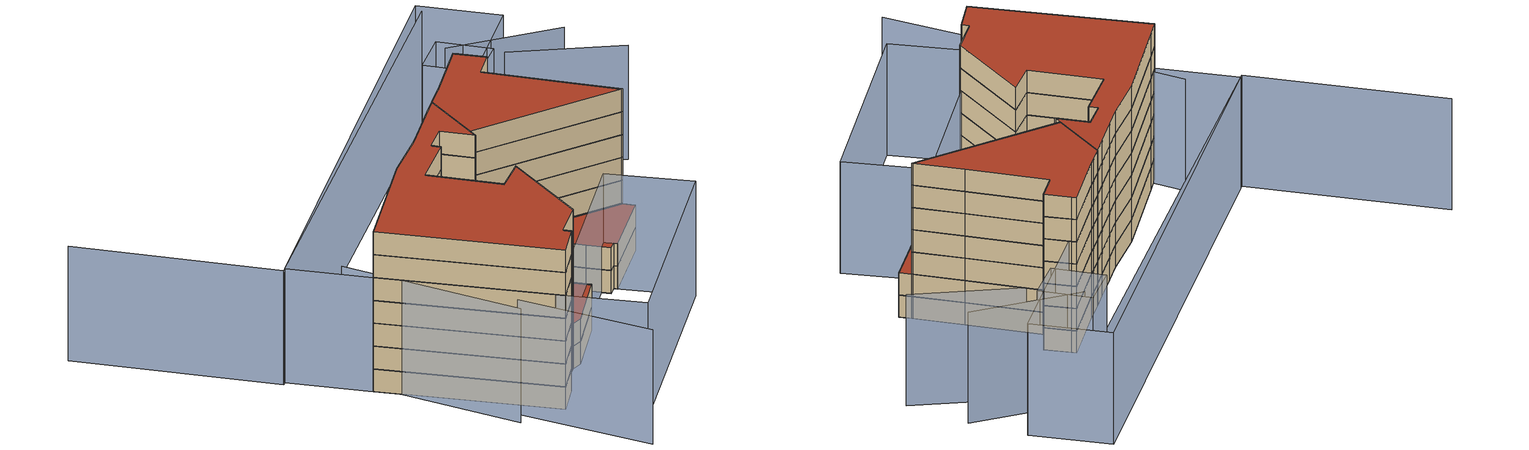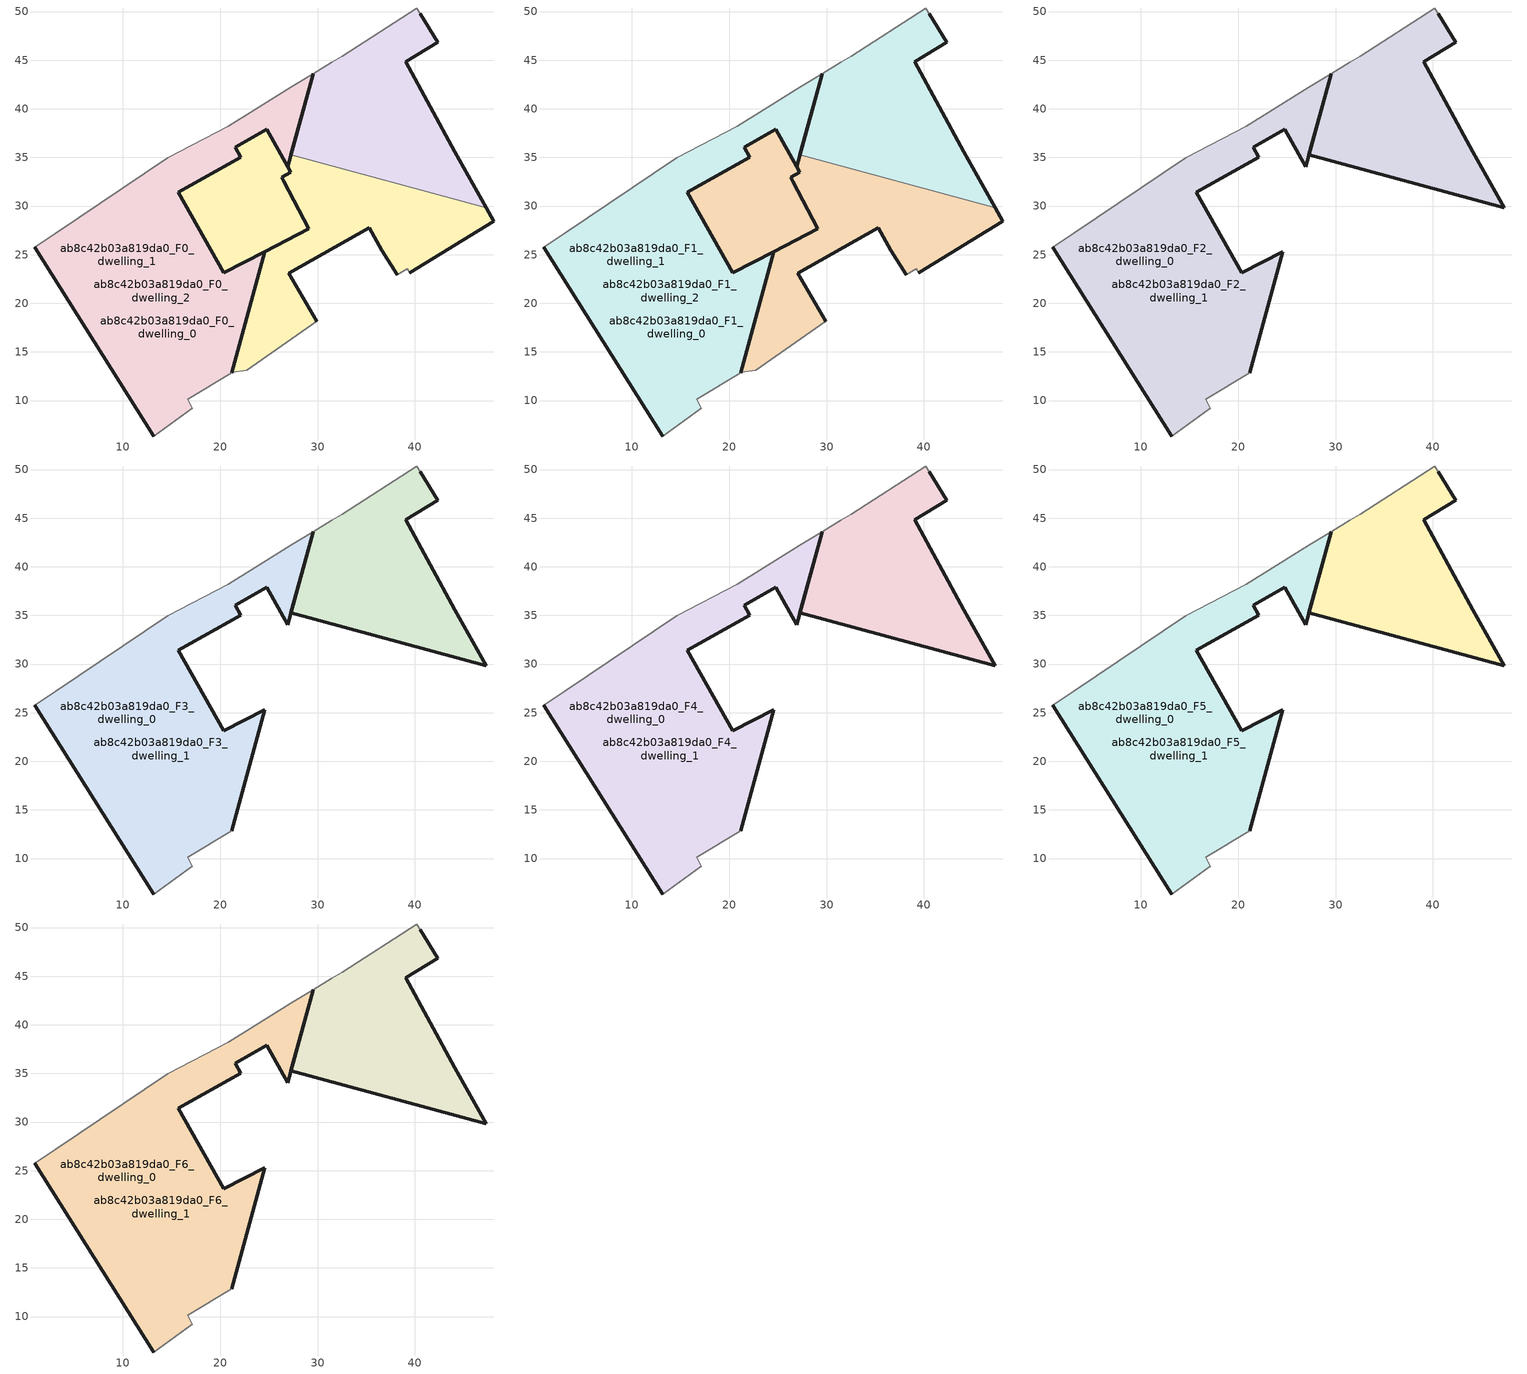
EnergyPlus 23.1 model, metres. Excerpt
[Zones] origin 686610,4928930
ab8c42b03a819da0_F0_dwelling_0
 floor ground (EU_floor_Construction): 21.17,12.86 24.56,25.32 20.34,23.17 15.67,31.4 22.12,35.01 21.52,36.07 24.77,37.89 26.94,34.07 27.27,35.28 29.54,43.62 27.24,42.21 23.54,39.91 20.83,38.22 14.58,34.98 3.06,27.22 0.94,25.79 13.15,6.36 17.1,9.23 16.64,10.12 z0; 47.33,29.82 44.12,35.59 39.05,44.83 42.34,46.86 40.55,49.77 40.19,50.37 32.52,45.39 31.45,44.8 29.54,43.62 27.27,35.28 z0; 39.49,23.14 48.1,28.43 47.33,29.82 27.27,35.28 26.94,34.07 27.27,33.48 26.31,32.98 26.53,32.56 29.12,27.66 24.56,25.32 21.17,12.86 21.21,12.89 22.72,13.14 29.91,18.16 27.02,23.1 35.34,27.76 36.62,25.48 38.19,22.92 39.23,23.57 z0; 29.12,27.66 26.53,32.56 26.31,32.98 27.27,33.48 26.94,34.07 24.77,37.89 21.52,36.07 22.12,35.01 15.67,31.4 20.34,23.17 24.56,25.32 z0
 wall outside (EU_wall_Construction): 29.54,43.62 26.94,34.07 24.77,37.89 21.52,36.07 22.12,35.01 15.67,31.4 20.34,23.17 24.56,25.32 21.17,12.86 / 13.15,6.36 0.94,25.79 z0:3
 wall adiabatic (EU_wall_Construction): 21.17,12.86 16.64,10.12 17.1,9.23 13.15,6.36 / 0.94,25.79 3.06,27.22 14.58,34.98 20.83,38.22 23.54,39.91 27.24,42.21 29.54,43.62 z0:3
ab8c42b03a819da0_F0_dwelling_1
 floor ground (EU_floor_Construction): 21.17,12.86 24.56,25.32 20.34,23.17 15.67,31.4 22.12,35.01 21.52,36.07 24.77,37.89 26.94,34.07 27.27,35.28 29.54,43.62 27.24,42.21 23.54,39.91 20.83,38.22 14.58,34.98 3.06,27.22 0.94,25.79 13.15,6.36 17.1,9.23 16.64,10.12 z0; 47.33,29.82 44.12,35.59 39.05,44.83 42.34,46.86 40.55,49.77 40.19,50.37 32.52,45.39 31.45,44.8 29.54,43.62 27.27,35.28 z0
 wall outside (EU_wall_Construction): 40.55,49.77 42.34,46.86 39.05,44.83 44.12,35.59 47.33,29.82 / 27.27,35.28 29.54,43.62 z0:3
 wall adiabatic (EU_wall_Construction): 29.54,43.62 31.45,44.8 32.52,45.39 40.19,50.37 40.55,49.77 z0:3
 wall to ab8c42b03a819da0_F0_dwelling_2 (EU_wall_Construction): 47.33,29.82 27.27,35.28 z0:3
ab8c42b03a819da0_F0_dwelling_2
 floor ground (EU_floor_Construction): 21.17,12.86 24.56,25.32 20.34,23.17 15.67,31.4 22.12,35.01 21.52,36.07 24.77,37.89 26.94,34.07 27.27,35.28 29.54,43.62 27.24,42.21 23.54,39.91 20.83,38.22 14.58,34.98 3.06,27.22 0.94,25.79 13.15,6.36 17.1,9.23 16.64,10.12 z0; 39.49,23.14 48.1,28.43 47.33,29.82 27.27,35.28 26.94,34.07 27.27,33.48 26.31,32.98 26.53,32.56 29.12,27.66 24.56,25.32 21.17,12.86 21.21,12.89 22.72,13.14 29.91,18.16 27.02,23.1 35.34,27.76 36.62,25.48 38.19,22.92 39.23,23.57 z0; 29.12,27.66 26.53,32.56 26.31,32.98 27.27,33.48 26.94,34.07 24.77,37.89 21.52,36.07 22.12,35.01 15.67,31.4 20.34,23.17 24.56,25.32 z0
 wall outside (EU_wall_Construction): 47.33,29.82 48.1,28.43 39.49,23.14 / 38.19,22.92 36.62,25.48 35.34,27.76 27.02,23.1 29.91,18.16 / 21.17,12.86 24.56,25.32 29.12,27.66 26.53,32.56 26.31,32.98 27.27,33.48 26.94,34.07 27.27,35.28 z0:3
 wall adiabatic (EU_wall_Construction): 39.49,23.14 39.23,23.57 38.19,22.92 / 29.91,18.16 22.72,13.14 21.21,12.89 21.17,12.86 z0:3
ab8c42b03a819da0_F1_dwelling_0
 floor outside (EU_floor_Construction): 39.49,23.14 48.1,28.43 47.33,29.82 27.27,35.28 26.94,34.07 27.27,33.48 26.31,32.98 26.53,32.56 29.12,27.66 24.56,25.32 21.17,12.86 21.21,12.89 22.72,13.14 29.91,18.16 27.02,23.1 35.34,27.76 36.62,25.48 38.19,22.92 39.23,23.57 z3; 29.12,27.66 26.53,32.56 26.31,32.98 27.27,33.48 26.94,34.07 24.77,37.89 21.52,36.07 22.12,35.01 15.67,31.4 20.34,23.17 24.56,25.32 z3; 47.33,29.82 44.12,35.59 39.05,44.83 42.34,46.86 40.55,49.77 40.19,50.37 32.52,45.39 31.45,44.8 29.54,43.62 27.27,35.28 z3
 floor to ab8c42b03a819da0_F0_dwelling_0 (EU_floor_Construction): 21.17,12.86 24.56,25.32 20.34,23.17 15.67,31.4 22.12,35.01 21.52,36.07 24.77,37.89 26.94,34.07 27.27,35.28 29.54,43.62 27.24,42.21 23.54,39.91 20.83,38.22 14.58,34.98 3.06,27.22 0.94,25.79 13.15,6.36 17.1,9.23 16.64,10.12 z3
 wall outside (EU_wall_Construction): 29.54,43.62 26.94,34.07 24.77,37.89 21.52,36.07 22.12,35.01 15.67,31.4 20.34,23.17 24.56,25.32 21.17,12.86 / 13.15,6.36 0.94,25.79 z3:6
 wall adiabatic (EU_wall_Construction): 21.17,12.86 16.64,10.12 17.1,9.23 13.15,6.36 / 0.94,25.79 3.06,27.22 14.58,34.98 20.83,38.22 23.54,39.91 27.24,42.21 29.54,43.62 z3:6
 roof outside (EU_floor_Construction): 47.33,29.82 48.1,28.43 39.49,23.14 39.23,23.57 38.19,22.92 36.62,25.48 35.34,27.76 27.02,23.1 29.91,18.16 22.72,13.14 21.21,12.89 21.17,12.86 24.56,25.32 29.12,27.66 26.53,32.56 26.31,32.98 27.27,33.48 26.94,34.07 27.27,35.28 z6; 24.77,37.89 26.94,34.07 27.27,33.48 26.31,32.98 26.53,32.56 29.12,27.66 24.56,25.32 20.34,23.17 15.67,31.4 22.12,35.01 21.52,36.07 z6
ab8c42b03a819da0_F1_dwelling_1
 floor outside (EU_floor_Construction): 21.17,12.86 24.56,25.32 20.34,23.17 15.67,31.4 22.12,35.01 21.52,36.07 24.77,37.89 26.94,34.07 27.27,35.28 29.54,43.62 27.24,42.21 23.54,39.91 20.83,38.22 14.58,34.98 3.06,27.22 0.94,25.79 13.15,6.36 17.1,9.23 16.64,10.12 z3
 floor to ab8c42b03a819da0_F0_dwelling_1 (EU_floor_Construction): 47.33,29.82 44.12,35.59 39.05,44.83 42.34,46.86 40.55,49.77 40.19,50.37 32.52,45.39 31.45,44.8 29.54,43.62 27.27,35.28 z3
 wall outside (EU_wall_Construction): 40.55,49.77 42.34,46.86 39.05,44.83 44.12,35.59 47.33,29.82 / 27.27,35.28 29.54,43.62 z3:6
 wall adiabatic (EU_wall_Construction): 29.54,43.62 31.45,44.8 32.52,45.39 40.19,50.37 40.55,49.77 z3:6
 wall to ab8c42b03a819da0_F1_dwelling_2 (EU_wall_Construction): 47.33,29.82 27.27,35.28 z3:6
ab8c42b03a819da0_F1_dwelling_2
 floor to ab8c42b03a819da0_F0_dwelling_2 (EU_floor_Construction): 21.17,12.86 24.56,25.32 20.34,23.17 15.67,31.4 22.12,35.01 21.52,36.07 24.77,37.89 26.94,34.07 27.27,35.28 29.54,43.62 27.24,42.21 23.54,39.91 20.83,38.22 14.58,34.98 3.06,27.22 0.94,25.79 13.15,6.36 17.1,9.23 16.64,10.12 z3; 39.49,23.14 48.1,28.43 47.33,29.82 27.27,35.28 26.94,34.07 27.27,33.48 26.31,32.98 26.53,32.56 29.12,27.66 24.56,25.32 21.17,12.86 21.21,12.89 22.72,13.14 29.91,18.16 27.02,23.1 35.34,27.76 36.62,25.48 38.19,22.92 39.23,23.57 z3; 29.12,27.66 26.53,32.56 26.31,32.98 27.27,33.48 26.94,34.07 24.77,37.89 21.52,36.07 22.12,35.01 15.67,31.4 20.34,23.17 24.56,25.32 z3
 wall outside (EU_wall_Construction): 47.33,29.82 48.1,28.43 39.49,23.14 / 38.19,22.92 36.62,25.48 35.34,27.76 27.02,23.1 29.91,18.16 / 21.17,12.86 24.56,25.32 29.12,27.66 26.53,32.56 26.31,32.98 27.27,33.48 26.94,34.07 27.27,35.28 z3:6
 wall adiabatic (EU_wall_Construction): 39.49,23.14 39.23,23.57 38.19,22.92 / 29.91,18.16 22.72,13.14 21.21,12.89 21.17,12.86 z3:6
 roof outside (EU_roof_Construction): 29.54,43.62 27.27,35.28 26.94,34.07 24.77,37.89 21.52,36.07 22.12,35.01 15.67,31.4 20.34,23.17 24.56,25.32 21.17,12.86 16.64,10.12 17.1,9.23 13.15,6.36 0.94,25.79 3.06,27.22 14.58,34.98 20.83,38.22 23.54,39.91 27.24,42.21 z6; 47.33,29.82 48.1,28.43 39.49,23.14 39.23,23.57 38.19,22.92 36.62,25.48 35.34,27.76 27.02,23.1 29.91,18.16 22.72,13.14 21.21,12.89 21.17,12.86 24.56,25.32 29.12,27.66 26.53,32.56 26.31,32.98 27.27,33.48 26.94,34.07 27.27,35.28 z6; 24.77,37.89 26.94,34.07 27.27,33.48 26.31,32.98 26.53,32.56 29.12,27.66 24.56,25.32 20.34,23.17 15.67,31.4 22.12,35.01 21.52,36.07 z6
ab8c42b03a819da0_F2_dwelling_0
 floor outside (EU_floor_Construction): 47.33,29.82 44.12,35.59 39.05,44.83 42.34,46.86 40.55,49.77 40.19,50.37 32.52,45.39 31.45,44.8 29.54,43.62 27.27,35.28 z6
 floor to ab8c42b03a819da0_F1_dwelling_0 (EU_floor_Construction): 21.17,12.86 24.56,25.32 20.34,23.17 15.67,31.4 22.12,35.01 21.52,36.07 24.77,37.89 26.94,34.07 27.27,35.28 29.54,43.62 27.24,42.21 23.54,39.91 20.83,38.22 14.58,34.98 3.06,27.22 0.94,25.79 13.15,6.36 17.1,9.23 16.64,10.12 z6
 wall outside (EU_wall_Construction): 29.54,43.62 26.94,34.07 24.77,37.89 21.52,36.07 22.12,35.01 15.67,31.4 20.34,23.17 24.56,25.32 21.17,12.86 / 13.15,6.36 0.94,25.79 z6:9
 wall adiabatic (EU_wall_Construction): 21.17,12.86 16.64,10.12 17.1,9.23 13.15,6.36 / 0.94,25.79 3.06,27.22 14.58,34.98 20.83,38.22 23.54,39.91 27.24,42.21 29.54,43.62 z6:9
ab8c42b03a819da0_F2_dwelling_1
 floor to ab8c42b03a819da0_F1_dwelling_1 (EU_floor_Construction): 21.17,12.86 24.56,25.32 20.34,23.17 15.67,31.4 22.12,35.01 21.52,36.07 24.77,37.89 26.94,34.07 27.27,35.28 29.54,43.62 27.24,42.21 23.54,39.91 20.83,38.22 14.58,34.98 3.06,27.22 0.94,25.79 13.15,6.36 17.1,9.23 16.64,10.12 z6; 47.33,29.82 44.12,35.59 39.05,44.83 42.34,46.86 40.55,49.77 40.19,50.37 32.52,45.39 31.45,44.8 29.54,43.62 27.27,35.28 z6
 wall outside (EU_wall_Construction): 40.55,49.77 42.34,46.86 39.05,44.83 44.12,35.59 47.33,29.82 27.27,35.28 29.54,43.62 z6:9
 wall adiabatic (EU_wall_Construction): 29.54,43.62 31.45,44.8 32.52,45.39 40.19,50.37 40.55,49.77 z6:9
ab8c42b03a819da0_F3_dwelling_0
 floor outside (EU_floor_Construction): 21.17,12.86 24.56,25.32 20.34,23.17 15.67,31.4 22.12,35.01 21.52,36.07 24.77,37.89 26.94,34.07 27.27,35.28 29.54,43.62 27.24,42.21 23.54,39.91 20.83,38.22 14.58,34.98 3.06,27.22 0.94,25.79 13.15,6.36 17.1,9.23 16.64,10.12 z9; 47.33,29.82 44.12,35.59 39.05,44.83 42.34,46.86 40.55,49.77 40.19,50.37 32.52,45.39 31.45,44.8 29.54,43.62 27.27,35.28 z9
 wall outside (EU_wall_Construction): 29.54,43.62 26.94,34.07 24.77,37.89 21.52,36.07 22.12,35.01 15.67,31.4 20.34,23.17 24.56,25.32 21.17,12.86 / 13.15,6.36 0.94,25.79 z9:12
 wall adiabatic (EU_wall_Construction): 21.17,12.86 16.64,10.12 17.1,9.23 13.15,6.36 / 0.94,25.79 3.06,27.22 14.58,34.98 20.83,38.22 23.54,39.91 27.24,42.21 29.54,43.62 z9:12
ab8c42b03a819da0_F3_dwelling_1
 floor to ab8c42b03a819da0_F2_dwelling_1 (EU_floor_Construction): 21.17,12.86 24.56,25.32 20.34,23.17 15.67,31.4 22.12,35.01 21.52,36.07 24.77,37.89 26.94,34.07 27.27,35.28 29.54,43.62 27.24,42.21 23.54,39.91 20.83,38.22 14.58,34.98 3.06,27.22 0.94,25.79 13.15,6.36 17.1,9.23 16.64,10.12 z9; 47.33,29.82 44.12,35.59 39.05,44.83 42.34,46.86 40.55,49.77 40.19,50.37 32.52,45.39 31.45,44.8 29.54,43.62 27.27,35.28 z9
 wall outside (EU_wall_Construction): 40.55,49.77 42.34,46.86 39.05,44.83 44.12,35.59 47.33,29.82 27.27,35.28 29.54,43.62 z9:12
 wall adiabatic (EU_wall_Construction): 29.54,43.62 31.45,44.8 32.52,45.39 40.19,50.37 40.55,49.77 z9:12
ab8c42b03a819da0_F4_dwelling_0
 floor outside (EU_floor_Construction): 21.17,12.86 24.56,25.32 20.34,23.17 15.67,31.4 22.12,35.01 21.52,36.07 24.77,37.89 26.94,34.07 27.27,35.28 29.54,43.62 27.24,42.21 23.54,39.91 20.83,38.22 14.58,34.98 3.06,27.22 0.94,25.79 13.15,6.36 17.1,9.23 16.64,10.12 z12; 47.33,29.82 44.12,35.59 39.05,44.83 42.34,46.86 40.55,49.77 40.19,50.37 32.52,45.39 31.45,44.8 29.54,43.62 27.27,35.28 z12
 wall outside (EU_wall_Construction): 29.54,43.62 26.94,34.07 24.77,37.89 21.52,36.07 22.12,35.01 15.67,31.4 20.34,23.17 24.56,25.32 21.17,12.86 / 13.15,6.36 0.94,25.79 z12:15
 wall adiabatic (EU_wall_Construction): 21.17,12.86 16.64,10.12 17.1,9.23 13.15,6.36 / 0.94,25.79 3.06,27.22 14.58,34.98 20.83,38.22 23.54,39.91 27.24,42.21 29.54,43.62 z12:15
ab8c42b03a819da0_F4_dwelling_1
 floor to ab8c42b03a819da0_F3_dwelling_1 (EU_floor_Construction): 21.17,12.86 24.56,25.32 20.34,23.17 15.67,31.4 22.12,35.01 21.52,36.07 24.77,37.89 26.94,34.07 27.27,35.28 29.54,43.62 27.24,42.21 23.54,39.91 20.83,38.22 14.58,34.98 3.06,27.22 0.94,25.79 13.15,6.36 17.1,9.23 16.64,10.12 z12; 47.33,29.82 44.12,35.59 39.05,44.83 42.34,46.86 40.55,49.77 40.19,50.37 32.52,45.39 31.45,44.8 29.54,43.62 27.27,35.28 z12
 wall outside (EU_wall_Construction): 40.55,49.77 42.34,46.86 39.05,44.83 44.12,35.59 47.33,29.82 27.27,35.28 29.54,43.62 z12:15
 wall adiabatic (EU_wall_Construction): 29.54,43.62 31.45,44.8 32.52,45.39 40.19,50.37 40.55,49.77 z12:15
ab8c42b03a819da0_F5_dwelling_0
 floor outside (EU_floor_Construction): 21.17,12.86 24.56,25.32 20.34,23.17 15.67,31.4 22.12,35.01 21.52,36.07 24.77,37.89 26.94,34.07 27.27,35.28 29.54,43.62 27.24,42.21 23.54,39.91 20.83,38.22 14.58,34.98 3.06,27.22 0.94,25.79 13.15,6.36 17.1,9.23 16.64,10.12 z15; 47.33,29.82 44.12,35.59 39.05,44.83 42.34,46.86 40.55,49.77 40.19,50.37 32.52,45.39 31.45,44.8 29.54,43.62 27.27,35.28 z15
 wall outside (EU_wall_Construction): 29.54,43.62 26.94,34.07 24.77,37.89 21.52,36.07 22.12,35.01 15.67,31.4 20.34,23.17 24.56,25.32 21.17,12.86 / 13.15,6.36 0.94,25.79 z15:18
 wall adiabatic (EU_wall_Construction): 21.17,12.86 16.64,10.12 17.1,9.23 13.15,6.36 / 0.94,25.79 3.06,27.22 14.58,34.98 20.83,38.22 23.54,39.91 27.24,42.21 29.54,43.62 z15:18
ab8c42b03a819da0_F5_dwelling_1
 floor to ab8c42b03a819da0_F4_dwelling_1 (EU_floor_Construction): 21.17,12.86 24.56,25.32 20.34,23.17 15.67,31.4 22.12,35.01 21.52,36.07 24.77,37.89 26.94,34.07 27.27,35.28 29.54,43.62 27.24,42.21 23.54,39.91 20.83,38.22 14.58,34.98 3.06,27.22 0.94,25.79 13.15,6.36 17.1,9.23 16.64,10.12 z15; 47.33,29.82 44.12,35.59 39.05,44.83 42.34,46.86 40.55,49.77 40.19,50.37 32.52,45.39 31.45,44.8 29.54,43.62 27.27,35.28 z15
 wall outside (EU_wall_Construction): 40.55,49.77 42.34,46.86 39.05,44.83 44.12,35.59 47.33,29.82 27.27,35.28 29.54,43.62 z15:18
 wall adiabatic (EU_wall_Construction): 29.54,43.62 31.45,44.8 32.52,45.39 40.19,50.37 40.55,49.77 z15:18
ab8c42b03a819da0_F6_dwelling_0
 floor outside (EU_floor_Construction): 21.17,12.86 24.56,25.32 20.34,23.17 15.67,31.4 22.12,35.01 21.52,36.07 24.77,37.89 26.94,34.07 27.27,35.28 29.54,43.62 27.24,42.21 23.54,39.91 20.83,38.22 14.58,34.98 3.06,27.22 0.94,25.79 13.15,6.36 17.1,9.23 16.64,10.12 z18; 47.33,29.82 44.12,35.59 39.05,44.83 42.34,46.86 40.55,49.77 40.19,50.37 32.52,45.39 31.45,44.8 29.54,43.62 27.27,35.28 z18
 wall outside (EU_wall_Construction): 29.54,43.62 26.94,34.07 24.77,37.89 21.52,36.07 22.12,35.01 15.67,31.4 20.34,23.17 24.56,25.32 21.17,12.86 / 13.15,6.36 0.94,25.79 z18:21
 wall adiabatic (EU_wall_Construction): 21.17,12.86 16.64,10.12 17.1,9.23 13.15,6.36 / 0.94,25.79 3.06,27.22 14.58,34.98 20.83,38.22 23.54,39.91 27.24,42.21 29.54,43.62 z18:21
 roof outside (EU_roof_Construction): 29.54,43.62 27.27,35.28 26.94,34.07 24.77,37.89 21.52,36.07 22.12,35.01 15.67,31.4 20.34,23.17 24.56,25.32 21.17,12.86 16.64,10.12 17.1,9.23 13.15,6.36 0.94,25.79 3.06,27.22 14.58,34.98 20.83,38.22 23.54,39.91 27.24,42.21 z21; 42.34,46.86 39.05,44.83 44.12,35.59 47.33,29.82 27.27,35.28 29.54,43.62 31.45,44.8 32.52,45.39 40.19,50.37 40.55,49.77 z21
ab8c42b03a819da0_F6_dwelling_1
 floor to ab8c42b03a819da0_F5_dwelling_1 (EU_floor_Construction): 21.17,12.86 24.56,25.32 20.34,23.17 15.67,31.4 22.12,35.01 21.52,36.07 24.77,37.89 26.94,34.07 27.27,35.28 29.54,43.62 27.24,42.21 23.54,39.91 20.83,38.22 14.58,34.98 3.06,27.22 0.94,25.79 13.15,6.36 17.1,9.23 16.64,10.12 z18; 47.33,29.82 44.12,35.59 39.05,44.83 42.34,46.86 40.55,49.77 40.19,50.37 32.52,45.39 31.45,44.8 29.54,43.62 27.27,35.28 z18
 wall outside (EU_wall_Construction): 40.55,49.77 42.34,46.86 39.05,44.83 44.12,35.59 47.33,29.82 27.27,35.28 29.54,43.62 z18:21
 wall adiabatic (EU_wall_Construction): 29.54,43.62 31.45,44.8 32.52,45.39 40.19,50.37 40.55,49.77 z18:21
 roof outside (EU_roof_Construction): 29.54,43.62 27.27,35.28 26.94,34.07 24.77,37.89 21.52,36.07 22.12,35.01 15.67,31.4 20.34,23.17 24.56,25.32 21.17,12.86 16.64,10.12 17.1,9.23 13.15,6.36 0.94,25.79 3.06,27.22 14.58,34.98 20.83,38.22 23.54,39.91 27.24,42.21 z21; 42.34,46.86 39.05,44.83 44.12,35.59 47.33,29.82 27.27,35.28 29.54,43.62 31.45,44.8 32.52,45.39 40.19,50.37 40.55,49.77 z21
shading: 8.5,9.71 13.89,-6.93 / 0.52,30.48 7.16,7.93 / 53.77,68.35 -4.94,34.57 / -4.94,34.57 -17.84,57 / 64.21,45.03 52.93,54.18 / 62.33,53.54 48.86,59.92 / 44.6,15.45 18.53,-1.78 / 18.53,-1.78 12.49,7.37 / 12.49,7.37 38.55,24.6 / 38.55,24.6 44.6,15.45 / -4.48,34.84 54.21,69.86 / 54.21,69.86 59.62,60.8 / 59.62,60.8 0.93,25.78 / 0.93,25.78 -4.48,34.84 / 49.32,61.82 52.64,55.71 / 52.64,55.71 47.28,52.79 / 47.28,52.79 43.96,58.9 / 43.96,58.9 49.32,61.82 z0:15
[Building]
EU S2 Campaign: North Axis=0; Terrain=City; Solar Distribution=FullExterior
[Site:Location]
Bologna: Latitude=44.5; Longitude=11.25; Time Zone=1; Elevation=37
[SizingPeriod:WeatherFileDays]
AnnualSizingPeriod: Begin Month=1; Begin Day of Month=1; End Month=12; End Day of Month=31; Day of Week for Start Day=Monday; Use Weather File Daylight Saving Period=No; Use Weather File Rain and Snow Indicators=No
[MATERIAL]
EU_InternalMass_Material: Roughness=MediumRough; Thickness=0.1; Conductivity=1; Density=1800; Specific Heat=900; Thermal Absorptance=0.9; Solar Absorptance=0.7; Visible Absorptance=0.7
[MATERIAL:NOMASS] Roughness=MediumRough; Thermal Absorptance=0.9; Solar Absorptance=0.7; Visible Absorptance=0.7
Name | Thermal Resistance
EU_wall_NoMass | 0.905828
EU_roof_NoMass | 0.37593
EU_floor_NoMass | 0.67114
[CONSTRUCTION]
EU_wall_Construction: EU_wall_NoMass
EU_roof_Construction: EU_roof_NoMass
EU_floor_Construction: EU_floor_NoMass
EU_InternalMass_Construction: EU_InternalMass_Material
[ZONE] Type=1; Multiplier=1; Ceiling Height=autocalculate; Floor Area=autocalculate; Part of Total Floor Area=Yes
Name | Volume
ab8c42b03a819da0_F0_dwelling_0; ab8c42b03a819da0_F1_dwelling_0 | 2702.78
ab8c42b03a819da0_F2_dwelling_0; ab8c42b03a819da0_F3_dwelling_0; ab8c42b03a819da0_F4_dwelling_0; ab8c42b03a819da0_F5_dwelling_0; ab8c42b03a819da0_F6_dwelling_0; ab8c42b03a819da0_F0_dwelling_1; ab8c42b03a819da0_F1_dwelling_1; ab8c42b03a819da0_F2_dwelling_1; ab8c42b03a819da0_F3_dwelling_1; ab8c42b03a819da0_F4_dwelling_1; ab8c42b03a819da0_F5_dwelling_1; ab8c42b03a819da0_F6_dwelling_1 | 1790.59
ab8c42b03a819da0_F0_dwelling_2; ab8c42b03a819da0_F1_dwelling_2 | 2105.81
[INTERNALMASS] Construction=EU_InternalMass_Construction
Name | Zone or ZoneList | Surface Area
ab8c42b03a819da0_F0_dwelling_0_EU_InternalMass | ab8c42b03a819da0_F0_dwelling_0 | 397.873
ab8c42b03a819da0_F0_dwelling_1_EU_InternalMass | ab8c42b03a819da0_F0_dwelling_1 | 198.993
ab8c42b03a819da0_F0_dwelling_2_EU_InternalMass | ab8c42b03a819da0_F0_dwelling_2 | 199.09
ab8c42b03a819da0_F1_dwelling_0_EU_InternalMass | ab8c42b03a819da0_F1_dwelling_0 | 397.873
ab8c42b03a819da0_F1_dwelling_1_EU_InternalMass | ab8c42b03a819da0_F1_dwelling_1 | 198.993
ab8c42b03a819da0_F1_dwelling_2_EU_InternalMass | ab8c42b03a819da0_F1_dwelling_2 | 199.09
ab8c42b03a819da0_F2_dwelling_0_EU_InternalMass | ab8c42b03a819da0_F2_dwelling_0 | 399.298
ab8c42b03a819da0_F2_dwelling_1_EU_InternalMass | ab8c42b03a819da0_F2_dwelling_1 | 396.657
ab8c42b03a819da0_F3_dwelling_0_EU_InternalMass | ab8c42b03a819da0_F3_dwelling_0 | 399.298
ab8c42b03a819da0_F3_dwelling_1_EU_InternalMass | ab8c42b03a819da0_F3_dwelling_1 | 396.657
ab8c42b03a819da0_F4_dwelling_0_EU_InternalMass | ab8c42b03a819da0_F4_dwelling_0 | 399.298
ab8c42b03a819da0_F4_dwelling_1_EU_InternalMass | ab8c42b03a819da0_F4_dwelling_1 | 396.657
ab8c42b03a819da0_F5_dwelling_0_EU_InternalMass | ab8c42b03a819da0_F5_dwelling_0 | 399.298
ab8c42b03a819da0_F5_dwelling_1_EU_InternalMass | ab8c42b03a819da0_F5_dwelling_1 | 396.657
ab8c42b03a819da0_F6_dwelling_0_EU_InternalMass | ab8c42b03a819da0_F6_dwelling_0 | 399.298
ab8c42b03a819da0_F6_dwelling_1_EU_InternalMass | ab8c42b03a819da0_F6_dwelling_1 | 396.657
[OTHEREQUIPMENT] Fuel Type=Electricity; Design Level Calculation Method=Watts/Area; Power per Zone Floor Area=1; Fraction Latent=0; Fraction Radiant=0; Fraction Lost=0; Carbon Dioxide Generation Rate=0; EndUse Subcategory=EU_Step8_InternalGains
Name | Zone or ZoneList or Space or SpaceList | Schedule
EU_Step8_InternalGain_ab8c42b03a819da0_F0_dwelling_0_f000 | ab8c42b03a819da0_F0_dwelling_0 | EU_Step8_GainSchedule_ab8c42b03a819da0_F0_dwelling_0_f000
EU_Step8_InternalGain_ab8c42b03a819da0_F0_dwelling_1_f000 | ab8c42b03a819da0_F0_dwelling_1 | EU_Step8_GainSchedule_ab8c42b03a819da0_F0_dwelling_1_f000
EU_Step8_InternalGain_ab8c42b03a819da0_F0_dwelling_2_f000 | ab8c42b03a819da0_F0_dwelling_2 | EU_Step8_GainSchedule_ab8c42b03a819da0_F0_dwelling_2_f000
EU_Step8_InternalGain_ab8c42b03a819da0_F1_dwelling_0_f000 | ab8c42b03a819da0_F1_dwelling_0 | EU_Step8_GainSchedule_ab8c42b03a819da0_F1_dwelling_0_f000
EU_Step8_InternalGain_ab8c42b03a819da0_F1_dwelling_1_f000 | ab8c42b03a819da0_F1_dwelling_1 | EU_Step8_GainSchedule_ab8c42b03a819da0_F1_dwelling_1_f000
EU_Step8_InternalGain_ab8c42b03a819da0_F1_dwelling_2_f000 | ab8c42b03a819da0_F1_dwelling_2 | EU_Step8_GainSchedule_ab8c42b03a819da0_F1_dwelling_2_f000
EU_Step8_InternalGain_ab8c42b03a819da0_F2_dwelling_0_f000 | ab8c42b03a819da0_F2_dwelling_0 | EU_Step8_GainSchedule_ab8c42b03a819da0_F2_dwelling_0_f000
EU_Step8_InternalGain_ab8c42b03a819da0_F2_dwelling_1_f000 | ab8c42b03a819da0_F2_dwelling_1 | EU_Step8_GainSchedule_ab8c42b03a819da0_F2_dwelling_1_f000
EU_Step8_InternalGain_ab8c42b03a819da0_F3_dwelling_0_f000 | ab8c42b03a819da0_F3_dwelling_0 | EU_Step8_GainSchedule_ab8c42b03a819da0_F3_dwelling_0_f000
EU_Step8_InternalGain_ab8c42b03a819da0_F3_dwelling_1_f000 | ab8c42b03a819da0_F3_dwelling_1 | EU_Step8_GainSchedule_ab8c42b03a819da0_F3_dwelling_1_f000
EU_Step8_InternalGain_ab8c42b03a819da0_F4_dwelling_0_f000 | ab8c42b03a819da0_F4_dwelling_0 | EU_Step8_GainSchedule_ab8c42b03a819da0_F4_dwelling_0_f000
EU_Step8_InternalGain_ab8c42b03a819da0_F4_dwelling_1_f000 | ab8c42b03a819da0_F4_dwelling_1 | EU_Step8_GainSchedule_ab8c42b03a819da0_F4_dwelling_1_f000
EU_Step8_InternalGain_ab8c42b03a819da0_F5_dwelling_0_f000 | ab8c42b03a819da0_F5_dwelling_0 | EU_Step8_GainSchedule_ab8c42b03a819da0_F5_dwelling_0_f000
EU_Step8_InternalGain_ab8c42b03a819da0_F5_dwelling_1_f000 | ab8c42b03a819da0_F5_dwelling_1 | EU_Step8_GainSchedule_ab8c42b03a819da0_F5_dwelling_1_f000
EU_Step8_InternalGain_ab8c42b03a819da0_F6_dwelling_0_f000 | ab8c42b03a819da0_F6_dwelling_0 | EU_Step8_GainSchedule_ab8c42b03a819da0_F6_dwelling_0_f000
EU_Step8_InternalGain_ab8c42b03a819da0_F6_dwelling_1_f000 | ab8c42b03a819da0_F6_dwelling_1 | EU_Step8_GainSchedule_ab8c42b03a819da0_F6_dwelling_1_f000
[ZONEVENTILATION:DESIGNFLOWRATE] Schedule=EU_AlwaysOn; Design Flow Rate Calculation Method=AirChanges/Hour; Air Changes per Hour=0.73129; Ventilation Type=Natural; Fan Pressure Rise=0; Fan Total Efficiency=1; Constant Term Coefficient=1; Temperature Term Coefficient=0; Velocity Term Coefficient=0; Velocity Squared Term Coefficient=0; Minimum Indoor Temperature=-100; Maximum Indoor Temperature=100; Delta Temperature=-100; Minimum Outdoor Temperature=-100; Maximum Outdoor Temperature=100; Maximum Wind Speed=40
Name | Zone or ZoneList or Space or SpaceList
EU_ConstantAir_ab8c42b03a819da0_F0_dwelling_0 | ab8c42b03a819da0_F0_dwelling_0
EU_ConstantAir_ab8c42b03a819da0_F0_dwelling_1 | ab8c42b03a819da0_F0_dwelling_1
EU_ConstantAir_ab8c42b03a819da0_F0_dwelling_2 | ab8c42b03a819da0_F0_dwelling_2
EU_ConstantAir_ab8c42b03a819da0_F1_dwelling_0 | ab8c42b03a819da0_F1_dwelling_0
EU_ConstantAir_ab8c42b03a819da0_F1_dwelling_1 | ab8c42b03a819da0_F1_dwelling_1
EU_ConstantAir_ab8c42b03a819da0_F1_dwelling_2 | ab8c42b03a819da0_F1_dwelling_2
EU_ConstantAir_ab8c42b03a819da0_F2_dwelling_0 | ab8c42b03a819da0_F2_dwelling_0
EU_ConstantAir_ab8c42b03a819da0_F2_dwelling_1 | ab8c42b03a819da0_F2_dwelling_1
EU_ConstantAir_ab8c42b03a819da0_F3_dwelling_0 | ab8c42b03a819da0_F3_dwelling_0
EU_ConstantAir_ab8c42b03a819da0_F3_dwelling_1 | ab8c42b03a819da0_F3_dwelling_1
EU_ConstantAir_ab8c42b03a819da0_F4_dwelling_0 | ab8c42b03a819da0_F4_dwelling_0
EU_ConstantAir_ab8c42b03a819da0_F4_dwelling_1 | ab8c42b03a819da0_F4_dwelling_1
EU_ConstantAir_ab8c42b03a819da0_F5_dwelling_0 | ab8c42b03a819da0_F5_dwelling_0
EU_ConstantAir_ab8c42b03a819da0_F5_dwelling_1 | ab8c42b03a819da0_F5_dwelling_1
EU_ConstantAir_ab8c42b03a819da0_F6_dwelling_0 | ab8c42b03a819da0_F6_dwelling_0
EU_ConstantAir_ab8c42b03a819da0_F6_dwelling_1 | ab8c42b03a819da0_F6_dwelling_1
[HVACTEMPLATE:THERMOSTAT] Constant Heating Setpoint=20; Constant Cooling Setpoint=50
EU_HeatOnly_ab8c42b03a819da0_F0_dwelling_0; EU_HeatOnly_ab8c42b03a819da0_F0_dwelling_1; EU_HeatOnly_ab8c42b03a819da0_F0_dwelling_2; EU_HeatOnly_ab8c42b03a819da0_F1_dwelling_0; EU_HeatOnly_ab8c42b03a819da0_F1_dwelling_1; EU_HeatOnly_ab8c42b03a819da0_F1_dwelling_2; EU_HeatOnly_ab8c42b03a819da0_F2_dwelling_0; EU_HeatOnly_ab8c42b03a819da0_F2_dwelling_1; EU_HeatOnly_ab8c42b03a819da0_F3_dwelling_0; EU_HeatOnly_ab8c42b03a819da0_F3_dwelling_1; EU_HeatOnly_ab8c42b03a819da0_F4_dwelling_0; EU_HeatOnly_ab8c42b03a819da0_F4_dwelling_1; EU_HeatOnly_ab8c42b03a819da0_F5_dwelling_0; EU_HeatOnly_ab8c42b03a819da0_F5_dwelling_1; EU_HeatOnly_ab8c42b03a819da0_F6_dwelling_0; EU_HeatOnly_ab8c42b03a819da0_F6_dwelling_1
[HVACTEMPLATE:ZONE:IDEALLOADSAIRSYSTEM] System Availability Schedule=EU_AlwaysOn; Maximum Heating Supply Air Temperature=50; Minimum Cooling Supply Air Temperature=13; Maximum Heating Supply Air Humidity Ratio=0.0156; Minimum Cooling Supply Air Humidity Ratio=0.0077; Heating Limit=NoLimit; Cooling Limit=NoLimit; Heating Availability Schedule=EU_AlwaysOn; Cooling Availability Schedule=EU_CoolingOff; Dehumidification Control Type=ConstantSensibleHeatRatio; Cooling Sensible Heat Ratio=0.7; Dehumidification Setpoint=60; Humidification Control Type=None; Humidification Setpoint=30; Outdoor Air Method=None; Outdoor Air Flow Rate per Person=0.00944; Outdoor Air Flow Rate per Zone Floor Area=0; Outdoor Air Flow Rate per Zone=0; Demand Controlled Ventilation Type=None; Outdoor Air Economizer Type=NoEconomizer; Heat Recovery Type=None; Sensible Heat Recovery Effectiveness=0.7; Latent Heat Recovery Effectiveness=0.65
Name | Template Thermostat
ab8c42b03a819da0_F0_dwelling_0 | EU_HeatOnly_ab8c42b03a819da0_F0_dwelling_0
ab8c42b03a819da0_F0_dwelling_1 | EU_HeatOnly_ab8c42b03a819da0_F0_dwelling_1
ab8c42b03a819da0_F0_dwelling_2 | EU_HeatOnly_ab8c42b03a819da0_F0_dwelling_2
ab8c42b03a819da0_F1_dwelling_0 | EU_HeatOnly_ab8c42b03a819da0_F1_dwelling_0
ab8c42b03a819da0_F1_dwelling_1 | EU_HeatOnly_ab8c42b03a819da0_F1_dwelling_1
ab8c42b03a819da0_F1_dwelling_2 | EU_HeatOnly_ab8c42b03a819da0_F1_dwelling_2
ab8c42b03a819da0_F2_dwelling_0 | EU_HeatOnly_ab8c42b03a819da0_F2_dwelling_0
ab8c42b03a819da0_F2_dwelling_1 | EU_HeatOnly_ab8c42b03a819da0_F2_dwelling_1
ab8c42b03a819da0_F3_dwelling_0 | EU_HeatOnly_ab8c42b03a819da0_F3_dwelling_0
ab8c42b03a819da0_F3_dwelling_1 | EU_HeatOnly_ab8c42b03a819da0_F3_dwelling_1
ab8c42b03a819da0_F4_dwelling_0 | EU_HeatOnly_ab8c42b03a819da0_F4_dwelling_0
ab8c42b03a819da0_F4_dwelling_1 | EU_HeatOnly_ab8c42b03a819da0_F4_dwelling_1
ab8c42b03a819da0_F5_dwelling_0 | EU_HeatOnly_ab8c42b03a819da0_F5_dwelling_0
ab8c42b03a819da0_F5_dwelling_1 | EU_HeatOnly_ab8c42b03a819da0_F5_dwelling_1
ab8c42b03a819da0_F6_dwelling_0 | EU_HeatOnly_ab8c42b03a819da0_F6_dwelling_0
ab8c42b03a819da0_F6_dwelling_1 | EU_HeatOnly_ab8c42b03a819da0_F6_dwelling_1
[SIZING:ZONE] Zone Cooling Design Supply Air Temperature Input Method=SupplyAirTemperature; Zone Cooling Design Supply Air Temperature=13; Zone Heating Design Supply Air Temperature Input Method=SupplyAirTemperature; Zone Heating Design Supply Air Temperature=50; Zone Cooling Design Supply Air Humidity Ratio=0.008; Zone Heating Design Supply Air Humidity Ratio=0.008; Cooling Design Air Flow Method=DesignDay; Cooling Design Air Flow Rate=0; Cooling Minimum Air Flow per Zone Floor Area=0.000762; Cooling Minimum Air Flow=0; Cooling Minimum Air Flow Fraction=0.2; Heating Design Air Flow Method=DesignDay; Heating Design Air Flow Rate=0; Heating Maximum Air Flow per Zone Floor Area=0.002032; Heating Maximum Air Flow=0.141576; Heating Maximum Air Flow Fraction=0.3; Account for Dedicated Outdoor Air System=No; Dedicated Outdoor Air System Control Strategy=NeutralSupplyAir; Dedicated Outdoor Air Low Setpoint Temperature for Design=autosize; Dedicated Outdoor Air High Setpoint Temperature for Design=autosize; Zone Load Sizing Method=Sensible Load Only No Latent Load; Zone Latent Cooling Design Supply Air Humidity Ratio Input Method=HumidityRatioDifference; Zone Cooling Design Supply Air Humidity Ratio Difference=0.005; Zone Latent Heating Design Supply Air Humidity Ratio Input Method=HumidityRatioDifference; Zone Humidification Design Supply Air Humidity Ratio Difference=0.005
ab8c42b03a819da0_F0_dwelling_0; ab8c42b03a819da0_F0_dwelling_1; ab8c42b03a819da0_F0_dwelling_2; ab8c42b03a819da0_F1_dwelling_0; ab8c42b03a819da0_F1_dwelling_1; ab8c42b03a819da0_F1_dwelling_2; ab8c42b03a819da0_F2_dwelling_0; ab8c42b03a819da0_F2_dwelling_1; ab8c42b03a819da0_F3_dwelling_0; ab8c42b03a819da0_F3_dwelling_1; ab8c42b03a819da0_F4_dwelling_0; ab8c42b03a819da0_F4_dwelling_1; ab8c42b03a819da0_F5_dwelling_0; ab8c42b03a819da0_F5_dwelling_1; ab8c42b03a819da0_F6_dwelling_0; ab8c42b03a819da0_F6_dwelling_1
[SCHEDULE:CONSTANT]
Name | Hourly Value
EU_AlwaysOn | 1
EU_CoolingOff | 0
[SCHEDULE:FILE] Column Number=1; Rows to Skip at Top=0; Number of Hours of Data=8760; Column Separator=Comma; Interpolate to Timestep=No; Minutes per Item=60; Adjust Schedule for Daylight Savings=Yes
Name | File
EU_Step8_GainSchedule_ab8c42b03a819da0_F0_dwelling_0_f000 | ../../schedules/ab8c42b03a819da0/ab8c42b03a819da0_F0_dwelling_0_f000_gain.csv
EU_Step8_GainSchedule_ab8c42b03a819da0_F0_dwelling_1_f000 | ../../schedules/ab8c42b03a819da0/ab8c42b03a819da0_F0_dwelling_1_f000_gain.csv
EU_Step8_GainSchedule_ab8c42b03a819da0_F0_dwelling_2_f000 | ../../schedules/ab8c42b03a819da0/ab8c42b03a819da0_F0_dwelling_2_f000_gain.csv
EU_Step8_GainSchedule_ab8c42b03a819da0_F1_dwelling_0_f000 | ../../schedules/ab8c42b03a819da0/ab8c42b03a819da0_F1_dwelling_0_f000_gain.csv
EU_Step8_GainSchedule_ab8c42b03a819da0_F1_dwelling_1_f000 | ../../schedules/ab8c42b03a819da0/ab8c42b03a819da0_F1_dwelling_1_f000_gain.csv
EU_Step8_GainSchedule_ab8c42b03a819da0_F1_dwelling_2_f000 | ../../schedules/ab8c42b03a819da0/ab8c42b03a819da0_F1_dwelling_2_f000_gain.csv
EU_Step8_GainSchedule_ab8c42b03a819da0_F2_dwelling_0_f000 | ../../schedules/ab8c42b03a819da0/ab8c42b03a819da0_F2_dwelling_0_f000_gain.csv
EU_Step8_GainSchedule_ab8c42b03a819da0_F2_dwelling_1_f000 | ../../schedules/ab8c42b03a819da0/ab8c42b03a819da0_F2_dwelling_1_f000_gain.csv
EU_Step8_GainSchedule_ab8c42b03a819da0_F3_dwelling_0_f000 | ../../schedules/ab8c42b03a819da0/ab8c42b03a819da0_F3_dwelling_0_f000_gain.csv
EU_Step8_GainSchedule_ab8c42b03a819da0_F3_dwelling_1_f000 | ../../schedules/ab8c42b03a819da0/ab8c42b03a819da0_F3_dwelling_1_f000_gain.csv
EU_Step8_GainSchedule_ab8c42b03a819da0_F4_dwelling_0_f000 | ../../schedules/ab8c42b03a819da0/ab8c42b03a819da0_F4_dwelling_0_f000_gain.csv
EU_Step8_GainSchedule_ab8c42b03a819da0_F4_dwelling_1_f000 | ../../schedules/ab8c42b03a819da0/ab8c42b03a819da0_F4_dwelling_1_f000_gain.csv
EU_Step8_GainSchedule_ab8c42b03a819da0_F5_dwelling_0_f000 | ../../schedules/ab8c42b03a819da0/ab8c42b03a819da0_F5_dwelling_0_f000_gain.csv
EU_Step8_GainSchedule_ab8c42b03a819da0_F5_dwelling_1_f000 | ../../schedules/ab8c42b03a819da0/ab8c42b03a819da0_F5_dwelling_1_f000_gain.csv
EU_Step8_GainSchedule_ab8c42b03a819da0_F6_dwelling_0_f000 | ../../schedules/ab8c42b03a819da0/ab8c42b03a819da0_F6_dwelling_0_f000_gain.csv
EU_Step8_GainSchedule_ab8c42b03a819da0_F6_dwelling_1_f000 | ../../schedules/ab8c42b03a819da0/ab8c42b03a819da0_F6_dwelling_1_f000_gain.csv
